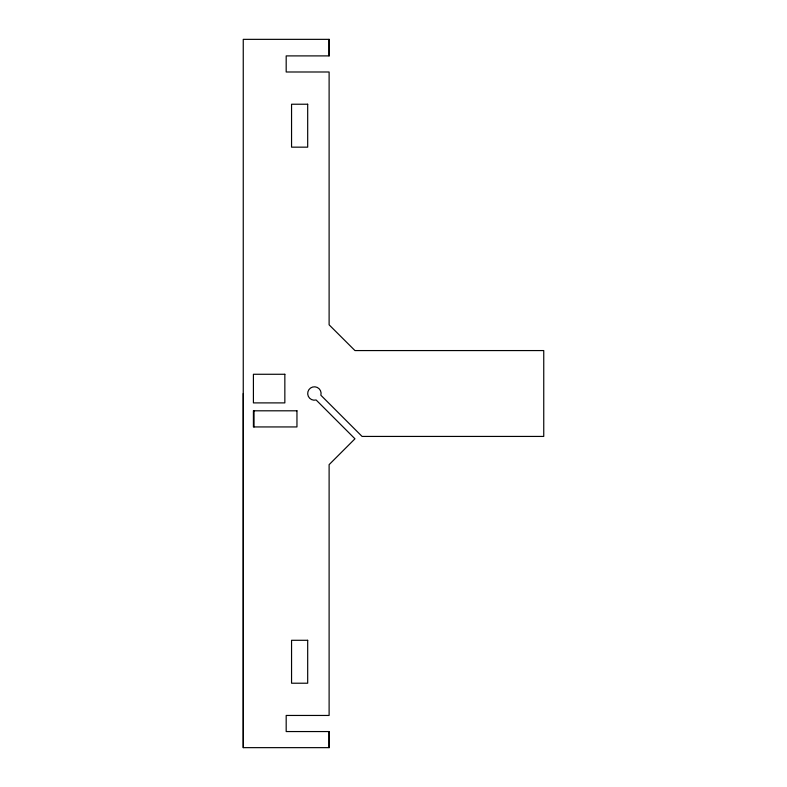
<?xml version="1.0" encoding="UTF-8"?>
<svg xmlns="http://www.w3.org/2000/svg" width="787" height="787" viewBox="0 0 787 787"><rect width="100%" height="100%" fill="white"/><g stroke="black" fill="none" stroke-linecap="round" stroke-linejoin="round"><path stroke-width="1.18" d="M243.252 747.65L243.252 39.35L329.114 39.35L329.114 55.897L286.183 55.897L286.183 71.991L329.114 71.991L329.114 324.815L354.957 350.569L543.748 350.569L543.748 436.431L362.069 436.431L320.88 395.231A6.709 6.709 0 0 0 314.987 386.82A6.709 6.709 0 0 0 307.717 394.08A6.709 6.709 0 0 0 316.138 399.983L354.957 438.802L329.114 464.645L329.114 715.452L286.183 715.452L286.183 731.556L329.114 731.556L329.114 747.65L243.252 747.65L243.252 393.5M329.104 39.35L329.114 55.897M329.114 731.556L329.114 747.65M254.034 410.804L254.034 426.938M307.687 104.228L291.554 104.228L291.554 147.159L307.687 147.159L307.687 104.228M284.845 374.268L253.414 374.268L253.414 402.895L284.845 402.895L284.845 374.268M296.955 410.804L253.414 410.804L253.414 426.938L296.955 426.938L296.955 410.804M307.687 640.293L291.554 640.293L291.554 683.214L307.687 683.214L307.687 640.293"/></g></svg>
